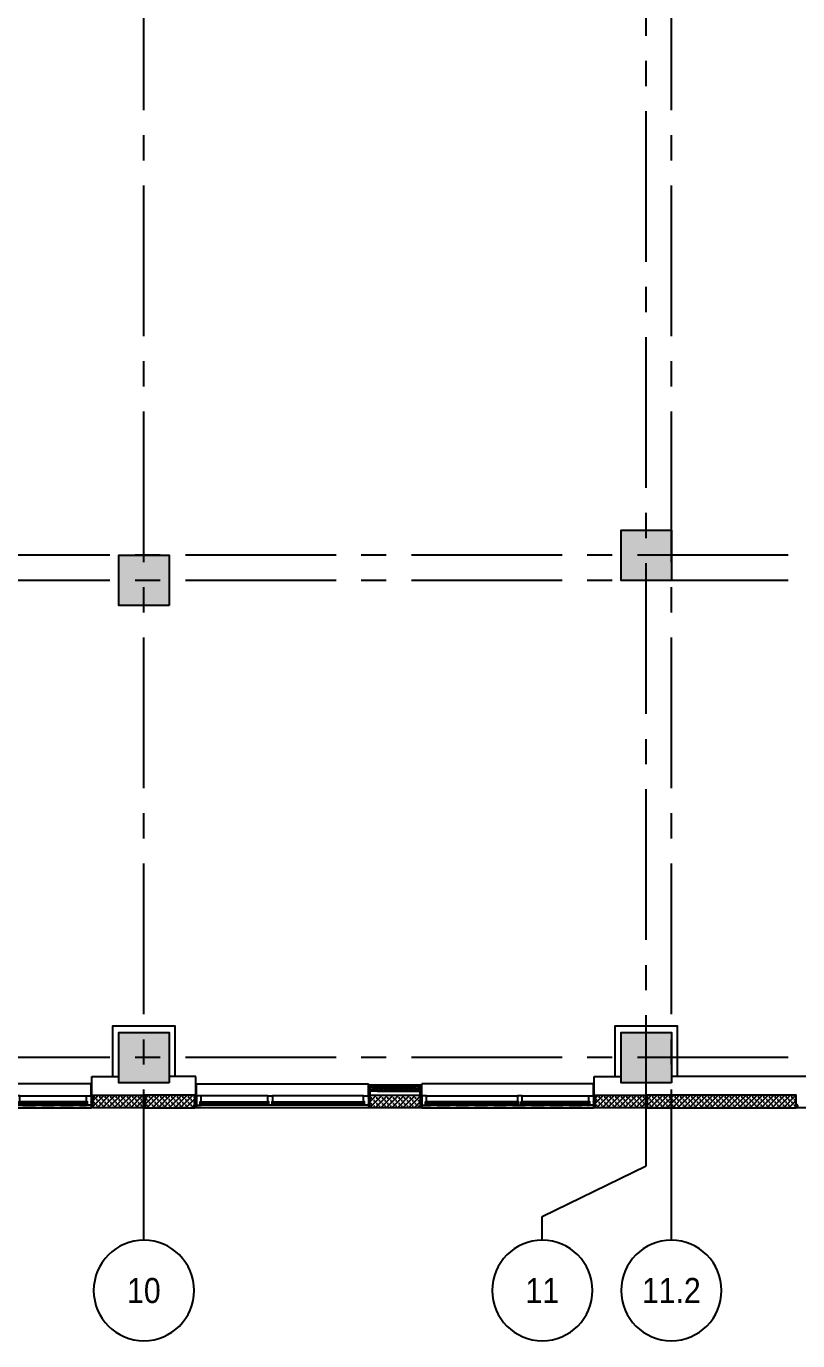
# Model space of a CAD drawing. Header units: inches. Extents: x 492 to 3438, y 475 to 1734.
# Drawn here: x 2707 to 3076, y 477 to 1106 of the extents above; entities that cross this region are included whole.
import ezdxf
from ezdxf.enums import TextEntityAlignment as Align

# ---------------------------------------------------------------- set-up
doc = ezdxf.new("R2010")
doc.units = ezdxf.units.IN
doc.header["$LTSCALE"] = 96
doc.header["$MEASUREMENT"] = 0
doc.linetypes.add('CENTER2', pattern=[1.125, 0.75, -0.125, 0.125, -0.125])
doc.linetypes.add('HIDDEN4', pattern=[0.09375, 0.0625, -0.03125])
for name, color, linetype in [('A-Cols-Bldg', 235, 'Continuous'), ('A-Glaz-Exst', 53, 'Continuous'), ('A-GRID-IDEN', 1, 'Continuous'), ('A-GRID-LINE', 13, 'CENTER2'), ('A-Wall-Bldg', 235, 'Continuous'), ('A-Wall-Bldg-Belw', 235, 'HIDDEN4'), ('DET-02', 5, 'Continuous'), ('DET-09', 33, 'Continuous')]:
    doc.layers.add(name, color=color, linetype=linetype)
doc.styles.add('x-p_col_grid-6h$0$TITLE', font='', dxfattribs={"width": 0.9})
doc.styles.get('x-p_col_grid-6h$0$TITLE').set_extended_font_data('AvantGarde Bk BT')
pattern_1 = [(45, (-2041.1249, 2757.6888), (-1.3258252, 1.3258252), []), (45, (-2039.799, 2757.6888), (-1.3258252, 1.3258252), [0, -1.875])]

# ---------------------------------------------------------------- blocks, each defined once
blk = doc.blocks.new('x-p_col_grid-6h$0$nb-col')
blk.add_hatch(color=256).paths.add_polyline_path([(0, 0), (24, 0), (24, 24), (0, 24)])
blk.add_lwpolyline([(0, 24), (24, 24), (24, 0), (0, 0)], close=True)
blk = doc.blocks.new('sealant-plan')
at = {"layer": 'DET-09'}
for radius, start, end in [(0.5, 194.38833, 345.61145), (0.438, 196.4986, 343.50119), (0.375, 199.34917, 340.65062), (0.312, 203.42757, 336.57222)]:
    blk.add_arc((0.48, 0.12), radius, start, end, dxfattribs=at)
blk = doc.blocks.new('sealant-backer-rod-plan')
at = {"layer": 'DET-02'}
blk.add_arc((0, -1.5), 0.312, 23.42778, 156.57243, dxfattribs=at)
at = {"layer": 'DET-09'}
blk.add_circle((0, -0.5), 0.5, dxfattribs=at)
for radius, start, end in [(0.5, 14.38855, 165.61167), (0.438, 16.49881, 163.5014), (0.375, 19.34938, 160.65083)]:
    blk.add_arc((0, -1.5), radius, start, end, dxfattribs=at)
blk = doc.blocks.new('sealant-backer-rod-blocking')
for p, q in [((-0.74, 4.62), (0.01, 4.62)), ((-0.74, 4.62), (0.01, 1.92)), ((-0.74, 1.92), (0.01, 4.62)), ((-0.74, 4.62), (-0.74, 1.92)), ((0.01, 1.92), (-0.74, 1.92)), ((0.01, 4.62), (0.01, 1.92))]:
    blk.add_line(p, q)
at = {"xscale": 0.75, "yscale": 0.9000000000000057}
blk.add_blockref('sealant-backer-rod-plan', (-0.36, 1.92), dxfattribs=at)
at = {"xscale": 0.75}
blk.add_blockref('sealant-plan', (-0.73, 5), dxfattribs=at)
blk = doc.blocks.new('ww-45t-top-bottom')
blk.add_lwpolyline([(0, 0), (0, -2.25), (-0.56, -2.25)])
blk.add_lwpolyline([(0, -2.25), (-0.56, -2.25), (-0.56, -1.81), (-1.56, -1.81), (-1.56, -2.25), (-4.5, -2.25), (-4.5, 0), (0, 0)], close=True)
blk = doc.blocks.new('ww-45t-mid')
at = {"flags": 128}
blk.add_lwpolyline([(-0.56, 0), (0, 0), (0, -2.25), (-0.56, -2.25), (-0.56, -1.81), (-1.56, -1.81), (-1.56, -2.25), (-4.5, -2.25), (-4.5, 0), (-1.56, 0), (-1.56, -0.44), (-0.56, -0.44)], close=True, dxfattribs=at)
blk.add_lwpolyline([(-0.56, 0), (0, 0), (0, -2.25), (-0.56, -2.25)], dxfattribs=at)
blk = doc.blocks.new('wind-ext-singlebay-east-b')
at = {"layer": 'A-Glaz-Exst', "linetype": 'Continuous'}
for p, q in [((34.57, -2.07), (1.81, -2.07)), ((34.57, -2.57), (1.81, -2.57)), ((2.06, -2.06, 0), (2.06, -2.56, 0)), ((34.3, -2.07, 0), (34.3, -2.57, 0)), ((80.32, -2.06), (35.93, -2.06)), ((80.32, -2.56), (35.93, -2.56)), ((36.19, -2.06), (36.19, -2.56))]:
    blk.add_line(p, q, dxfattribs=at)
at = {"layer": 'A-Glaz-Exst'}
for p, q in [((34.13, -1.25), (2.25, -1.25)), ((2.25, -1.81), (34.57, -1.81)), ((2.25, -2.81), (34.13, -2.81)), ((34.13, -5.75), (2.25, -5.75)), ((80.25, -1.25), (36.37, -1.25)), ((36.37, -1.81), (80.32, -1.81)), ((36.37, -2.81), (80.32, -2.81)), ((79.88, -5.75), (36.37, -5.75)), ((80.06, -2.56), (80.06, -2.06))]:
    blk.add_line(p, q, dxfattribs=at)
at = {"layer": 'A-Wall-Bldg'}
for p, q in [((82.12, 0), (0, 0)), ((0, -1.25), (0, 0)), ((82.12, -1.25), (82.12, 0)), ((0, -5.75), (0, -11.5)), ((82.12, -5.75), (82.12, -11.5)), ((0, -11.5), (82.12, -11.5))]:
    blk.add_line(p, q, dxfattribs=at)
at = {"layer": 'A-Glaz-Exst', "linetype": 'Continuous', "rotation": 90}
blk.add_blockref('ww-45t-top-bottom', (0, -1.25), dxfattribs=at)
at = {"layer": 'A-Glaz-Exst', "linetype": 'Continuous', "extrusion": (0, 0, -1), "zscale": -1, "rotation": 90}
for name, p in [('ww-45t-mid', (-36.37, -1.25)), ('ww-45t-top-bottom', (-82.12, -1.25))]:
    blk.add_blockref(name, p, dxfattribs=at)
blk = doc.blocks.new('MTL_STD_2_1-2')
for p, q in [((0, 0.05), (0, 0.95)), ((0.05, 1), (0.31, 1)), ((2.45, 0), (0.05, 0)), ((0.31, 0.94), (0.06, 0.94)), ((0.06, 0.94), (0.06, 0.06)), ((0.06, 0.06), (2.44, 0.06)), ((0.31, 1), (0.31, 0.94)), ((2.19, 0.94), (2.19, 1)), ((2.19, 1), (2.45, 1)), ((2.44, 0.94), (2.19, 0.94)), ((2.44, 0.06), (2.44, 0.94)), ((2.5, 0.95), (2.5, 0.05))]:
    blk.add_line(p, q)
for centre, start, end in [((0.05, 0.95), 90, 180), ((0.05, 0.05), 180, 270), ((2.45, 0.95), 0, 90), ((2.45, 0.05), 270, 0)]:
    blk.add_arc(centre, 0.0469, start, end)
blk = doc.blocks.new('pilaster-east-b')
at = {"layer": 'A-Wall-Bldg'}
h = blk.add_hatch(dxfattribs=at)
h.set_pattern_fill('PRECAST', color=256, scale=20, style=0)
h.set_pattern_definition([(45, (-121.152, 3158.581), (-1.3258252, 1.3258252), []), (45, (-119.8263, 3158.581), (-1.3258252, 1.3258252), [0, -1.875])])
edge = h.paths.add_edge_path()
edge.add_line((24, 0), (24, -6))
edge.add_line((24, -6), (0, -6))
edge.add_line((0, -6), (0, 0))
edge.add_line((0, 0), (24, 0))
h = blk.add_hatch(dxfattribs=at)
h.set_pattern_fill('GYPBOARD', color=256, scale=0.25, angle=270, style=0)
h.set_pattern_definition([(307.5, (-2124, -263.29595), (0.48170594, 0.01574834), [0, -0.38, 0, -0.425, 0, -0.40625]), (277.5, (-2124, -263.29595), (0.70553652, -0.44244418), [0, -0.205, 0, -0.3425, 0, -0.13125]), (237.5, (-2124, -262.98845), (0.00141476, -0.778535465), [0, -0.125, 0, -0.45, 0, -0.5875]), (227.5, (-2124, -262.98845), (0.2194189, -0.75153165), [0, -0.0625, 0, -0.295, 0, -0.3375])])
h.paths.add_polyline_path([(24.5, -5.25), (24, -5.25), (24, -8), (24, -8), (24, -10.5), (0, -10.5), (0, -8), (0, -8), (0, -5.25), (-0.5, -5.25), (-0.5, -11), (24.5, -11)])
for p, q in [((-0.5, -5.25), (0, -5.25)), ((24.5, -5.25), (24, -5.25)), ((24.5, -5.25), (24, -5.25)), ((2.5, -8), (2.5, -8.05)), ((20.54, -8), (3.46, -8)), ((21.5, -8), (21.5, -8.05))]:
    blk.add_line(p, q, dxfattribs=at)
blk.add_lwpolyline([(24, 0), (24, -6), (24, -6), (24, -6), (0, -6), (0, -6), (0, -6), (0, 0), (24, 0)], dxfattribs=at)
at = {"layer": 'A-Wall-Bldg', "flags": 128}
for points in [[(24.5, -5.25), (24.5, -11), (-0.5, -11), (-0.5, -5.25)], [(-0.5, -5.25), (0, -5.25), (0, -10.5), (24, -10.5), (24, -5.25), (24.5, -5.25)]]:
    blk.add_lwpolyline(points, dxfattribs=at)
at = {"layer": 'A-Wall-Bldg'}
for points in [[(0.06, -10.44, -0.400823), (0.54, -9.98), (1.98, -10.34, 1), (1.98, -9.38), (0.54, -9.74, -0.414214), (0.06, -9.26, -0.414214), (0.54, -8.78), (1.98, -9.14, 1), (1.98, -8.18), (0.54, -8.54, -0.414214), (0.06, -8.06, -0.033257), (0.07, -8, -0.033257)], [(2.65, -10.44, 0.369429), (3.06, -9.96), (2.7, -8.53, -1), (3.65, -8.53), (3.3, -9.96, 0.414214), (3.77, -10.44, 0.414214), (4.25, -9.96), (3.89, -8.53, -1), (4.85, -8.53), (4.49, -9.96, 0.414214), (4.97, -10.44, 0.414214), (5.45, -9.96), (5.09, -8.53, -0.414214), (5.57, -8.05, -0.414214), (6.05, -8.53), (5.69, -9.96, 0.414214), (6.17, -10.44, 0.414214), (6.65, -9.96), (6.29, -8.53, -1), (7.25, -8.53), (6.89, -9.96, 0.414214), (7.37, -10.44, 0.414214), (7.85, -9.96), (7.49, -8.53, -1), (8.45, -8.53), (8.09, -9.96, 0.414214), (8.57, -10.44, 0.414214), (9.04, -9.96), (8.69, -8.53, -1), (9.64, -8.53), (9.28, -9.96, 0.414214), (9.76, -10.44, 0.414214), (10.24, -9.96), (9.88, -8.53, -1), (10.84, -8.53), (10.48, -9.96, 0.414214), (10.96, -10.44, 0.062848), (11.08, -10.46, 0.414214), (11.56, -9.98), (11.2, -8.54, -1), (12.16, -8.54), (11.8, -9.98, 0.414214), (12.28, -10.46, 0.414214), (12.76, -9.98), (12.4, -8.54, -1), (13.36, -8.54), (13, -9.98, 0.414214), (13.48, -10.46, 0.414214), (13.96, -9.98), (13.6, -8.54, -1), (14.55, -8.54), (14.2, -9.98, 0.414214), (14.67, -10.46, 0.414214), (15.15, -9.98), (14.79, -8.54, -1), (15.75, -8.54), (15.39, -9.98, 0.414214), (15.87, -10.46, 0.414214), (16.35, -9.98), (15.99, -8.54, -1), (16.95, -8.54), (16.59, -9.98, 0.414214), (17.07, -10.46, 0.414214), (17.55, -9.98), (17.19, -8.54, -1), (18.15, -8.54), (17.79, -9.98, 0.414214), (18.27, -10.46, 0.414214), (18.75, -9.98), (18.39, -8.54, -1), (19.35, -8.54), (18.99, -9.98, 0.414214), (19.47, -10.46, 0.414214), (19.94, -9.98), (19.59, -8.54, -1), (20.54, -8.54), (20.18, -9.98, 0.414214), (20.66, -10.46, 0.414214), (21.14, -9.98), (20.78, -8.54, -0.52835), (21.44, -8.09, -0.52835)], [(23.94, -10.44, 0.400823), (23.46, -9.98), (22.02, -10.34, -1), (22.02, -9.38), (23.46, -9.74, 0.414214), (23.94, -9.26, 0.414214), (23.46, -8.78), (22.02, -9.14, -1), (22.02, -8.18), (23.46, -8.54, 0.414214), (23.94, -8.06, 0.033257), (23.93, -8, 0.033257)]]:
    blk.add_lwpolyline(points, format="xyb", dxfattribs=at)
at = {"layer": 'A-Wall-Bldg', "extrusion": (0, 0, -1), "yscale": 0.7999999999997272, "zscale": -1, "rotation": 180}
for p in [(0.01, -1.25), (-24.74, -1.25)]:
    blk.add_blockref('sealant-backer-rod-blocking', p, dxfattribs=at)
at = {"layer": 'A-Wall-Bldg', "extrusion": (0, 0, -1), "zscale": -1}
for p, rotation in [((0, -8), 180), ((-2.5, -10.5), 90)]:
    blk.add_blockref('MTL_STD_2_1-2', p, dxfattribs=dict(at, rotation=rotation))
at = {"layer": 'A-Wall-Bldg'}
blk.add_blockref('MTL_STD_2_1-2', (0, -10.5), dxfattribs=at)
at = {"layer": 'A-Wall-Bldg', "extrusion": (0, 0, -1), "xscale": -1, "zscale": -1}
for p, rotation in [((-12.5, -10.5), 270), ((-21.5, -10.5), 270), ((-24, -8), 180)]:
    blk.add_blockref('MTL_STD_2_1-2', p, dxfattribs=dict(at, rotation=rotation))
at = {"layer": 'A-Wall-Bldg', "xscale": -1}
blk.add_blockref('MTL_STD_2_1-2', (24, -10.5), dxfattribs=at)
blk = doc.blocks.new('wind-ext-doublebay-east')
at = {"layer": 'A-Wall-Bldg'}
h = blk.add_hatch(dxfattribs=at)
h.set_pattern_fill('PRECAST', color=256, scale=20, style=0)
h.set_pattern_definition(pattern_1)
h.paths.add_polyline_path([(-24.75, 0), (-0.75, 0), (-0.75, -6), (-18.75, -6), (-24.75, -6)])
h = blk.add_hatch(dxfattribs=at)
h.set_pattern_fill('PRECAST', color=256, scale=20, style=0)
h.set_pattern_definition(pattern_1)
h.paths.add_polyline_path([(214.5, 0), (190.5, 0), (190.5, -6), (208.5, -6), (214.5, -6)])
blk.add_line((-0.38, -7.25, 0), (-0.38, -7.25, 0), dxfattribs=at)
at = {"layer": 'A-Wall-Bldg', "elevation": 0, "flags": 128}
blk.add_lwpolyline([(-24.75, 0), (-0.75, 0), (-0.75, -6), (-0.75, -6), (-18.75, -6), (-18.75, -6), (-24.75, -6)], close=True, dxfattribs=at)
at = {"layer": 'A-Wall-Bldg', "flags": 128}
blk.add_lwpolyline([(214.5, 0), (190.5, 0), (190.5, -6), (190.5, -6), (208.5, -6), (208.5, -6), (214.5, -6)], close=True, dxfattribs=at)
at = {"layer": 'A-Wall-Bldg', "elevation": 0, "flags": 128}
blk.add_lwpolyline([(-1.13, -7.25), (-1.13, -7.25)], dxfattribs=at)
blk.add_blockref('wind-ext-singlebay-east-b', (0, 0))
at = {"xscale": -1}
blk.add_blockref('wind-ext-singlebay-east-b', (189.75, 0), dxfattribs=at)
at = {"yscale": 0.8000000000001819, "rotation": 180}
blk.add_blockref('sealant-backer-rod-blocking', (189.76, -1.25), dxfattribs=at)
at = {"layer": 'A-Wall-Bldg', "extrusion": (0, 0, -1), "zscale": -0.9999999999999999, "rotation": 180}
for p, xscale in [((25.12, -1.38), 0.75), ((-214.87, -1.38), -0.75)]:
    blk.add_blockref('sealant-backer-rod-plan', p, dxfattribs=dict(at, xscale=xscale))
at = {"layer": 'A-Wall-Bldg'}
blk.add_blockref('pilaster-east-b', (82.87, 0), dxfattribs=at)
at = {"layer": 'A-Wall-Bldg', "yscale": 0.8000000000001819, "rotation": 180}
blk.add_blockref('sealant-backer-rod-blocking', (-0.74, -1.25), dxfattribs=at)
blk = doc.blocks.new('x-p_col_grid-6h$0$tag-colbub')
at = {"linetype": 'Continuous'}
blk.add_circle((0, 0), 0.25, dxfattribs=at)
at = {"style": 'x-p_col_grid-6h$0$TITLE', "width": 0.9}
blk.add_attdef('COLNUM', text='', height=0.125, dxfattribs=at).set_placement((0, 0), align=Align.MIDDLE_CENTER)

msp = doc.modelspace()

# ---------------------------------------------------------------- hatches: boundary and pattern name
at = {"layer": 'A-Wall-Bldg'}
h = msp.add_hatch(dxfattribs=at)
h.set_pattern_fill('PRECAST', color=256, scale=20, angle=-180, style=0)
h.set_pattern_definition([(225, (3339.6064, 588.7569), (1.325825, -1.325825), []), (225, (3338.2805, 588.7569), (1.325825, -1.325825), [0, -1.875])])
h.paths.add_polyline_path([(3003.98, 588.76), (3075.23, 588.76), (3075.23, 594.76), (3009.98, 594.76), (3003.98, 594.76)])

# ---------------------------------------------------------------- linework, layer by layer
at = {"layer": 'A-GRID-LINE'}
for p, q in [((2763.61, 525.47), (2763.61, 1657.77)), ((3015.61, 525.47), (3015.61, 1657.77)), ((3003.61, 560.98), (3003.61, 1303.18)), ((3395.41, 852.76), (540.03, 852.76)), ((3395.41, 840.76), (553.92, 840.76)), ((3395.41, 612.76), (540.03, 612.76)), ((2953.97, 536.8), (3003.61, 560.98)), ((2953.97, 525.47), (2953.97, 536.8))]:
    msp.add_line(p, q, dxfattribs=at)
at = {"layer": 'A-Wall-Bldg'}
for p, q in [((2738.73, 603.76), (2751.62, 603.76, 0)), ((2738.73, 594.01, 0), (2738.73, 603.76)), ((2788.48, 603.76), (2775.59, 603.76, 0)), ((2788.48, 594.01, 0), (2788.48, 603.76)), ((2978.73, 603.76), (2991.62, 603.76, 0)), ((2978.73, 594.01, 0), (2978.73, 603.76)), ((3100.1, 603.76, 0), (3015.59, 603.76, 0))]:
    msp.add_line(p, q, dxfattribs=at)
at = {"layer": 'A-Wall-Bldg', "flags": 128}
for points in [[(2778.59, 603.76), (2778.59, 627.76), (2748.59, 627.76), (2748.59, 603.76), (2751.59, 603.76)], [(3018.59, 603.76), (3018.59, 627.76), (2988.59, 627.76), (2988.59, 603.76), (2991.59, 603.76)]]:
    msp.add_lwpolyline(points, dxfattribs=at)
at = {"layer": 'A-Wall-Bldg', "elevation": 0, "flags": 128}
msp.add_lwpolyline([(3003.98, 588.76), (3075.23, 588.76), (3075.23, 594.76), (3075.23, 594.76), (3009.98, 594.76), (3009.98, 594.76), (3003.98, 594.76)], close=True, dxfattribs=at)
at = {"layer": 'A-Wall-Bldg-Belw', "flags": 128}
msp.add_lwpolyline([(579.61, 648.76), (579.61, 1637.62, -0.414214), (675.61, 1733.62), (3293.88, 1733.62, -0.414214), (3437.88, 1589.62), (3437.88, 678.76, -0.375161), (3347.88, 588.76), (639.61, 588.76, -0.414214)], format="xyb", close=True, dxfattribs=at)

# ---------------------------------------------------------------- block references
at = {"rotation": 180}
for p in [(2738.48, 588.76, 0), (2978.48, 588.76)]:
    msp.add_blockref('wind-ext-doublebay-east', p, dxfattribs=at)
at = {"layer": 'A-Cols-Bldg', "rotation": 180}
for p in [(3015.61, 864.76), (2775.61, 852.76), (2775.61, 624.76), (3015.61, 624.76)]:
    msp.add_blockref('x-p_col_grid-6h$0$nb-col', p, dxfattribs=at)
at = {"layer": 'A-GRID-IDEN'}
ref = msp.add_blockref('x-p_col_grid-6h$0$tag-colbub', (2763.61, 501.47), dxfattribs=dict(at, xscale=-96, yscale=96, zscale=96, rotation=180))
ref.add_attrib('COLNUM', '10', dxfattribs={"layer": '0', "height": 12, "style": 'x-p_col_grid-6h$0$TITLE', "width": 0.9}).set_placement((2763.61, 501.47), align=Align.MIDDLE_CENTER)
ref = msp.add_blockref('x-p_col_grid-6h$0$tag-colbub', (2953.97, 501.47), dxfattribs=dict(at, xscale=-96, yscale=96, zscale=96, rotation=180))
ref.add_attrib('COLNUM', '11', dxfattribs={"layer": '0', "height": 12, "style": 'x-p_col_grid-6h$0$TITLE', "width": 0.9}).set_placement((2953.97, 501.47), align=Align.MIDDLE_CENTER)
ref = msp.add_blockref('x-p_col_grid-6h$0$tag-colbub', (3015.61, 501.47), dxfattribs=dict(at, xscale=-96, yscale=96, zscale=96, rotation=180))
ref.add_attrib('COLNUM', '11.2', dxfattribs={"layer": '0', "height": 12, "style": 'x-p_col_grid-6h$0$TITLE', "width": 0.9}).set_placement((3015.61, 501.47), align=Align.MIDDLE_CENTER)
at = {"layer": 'A-Wall-Bldg', "extrusion": (0, 0, -1), "xscale": 0.75, "zscale": -1}
msp.add_blockref('sealant-backer-rod-plan', (-3075.61, 590.13), dxfattribs=at)

doc.saveas('drawing.dxf')
